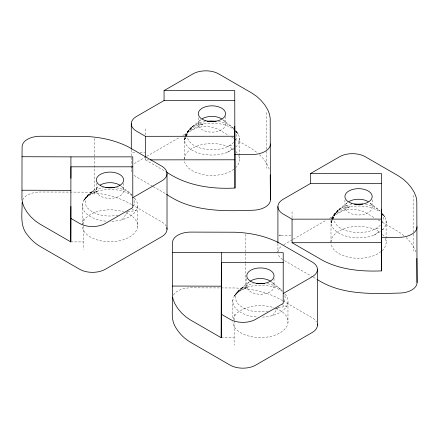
<?xml version="1.0" encoding="UTF-8"?>
<svg xmlns="http://www.w3.org/2000/svg" width="439" height="439" viewBox="0 0 439 439"><rect width="100%" height="100%" fill="white"/><g stroke="black" fill="none" stroke-linecap="round" stroke-linejoin="round"><path stroke-width="0.33" stroke-dasharray="2.19 1.65" d="M200.135 120.33L189.516 129.022L187.426 132.589L187.003 135.393M346.75 203.175L336.137 211.872L334.046 215.439L333.695 218.551M119.874 185.159L121.795 186.608A13.631 7.869 0 0 1 119.627 196.101A13.631 7.869 0 0 1 103.176 197.352L100.355 196.101L98.188 194.472L96.827 192.578A13.631 7.869 0 0 1 98.188 186.608L88.398 194.472C84.497 197.962 84.047 204.13 87.57 208.037C95.345 215.768 107.56 217.201 117.932 215.214M133.643 206.319L134.921 202.626L134.071 197.94M248.617 282.442L238.827 290.305C234.925 293.795 234.47 299.963 237.998 303.87C245.774 311.608 257.984 313.04 268.355 311.048M184.38 159.198L184.38 140.156L187.426 132.589M331.001 242.048L331.001 223.007L334.046 215.439M188.474 130.806L184.38 140.156L185.62 137.127M185.873 136.518L187.854 131.667M335.089 213.656L331.001 223.007L332.241 219.972M332.488 219.368L334.474 214.512M184.38 140.156L187.782 131.98M331.001 223.007L334.403 214.83M233.713 148.739L227.298 152.349A27.613 15.941 0 0 1 196.617 152.366A27.613 15.941 0 0 1 184.846 136.008L189.516 129.022M380.333 231.583L373.918 235.194A27.613 15.941 0 0 1 343.232 235.211A27.613 15.941 0 0 1 331.467 218.852L336.137 211.872M122.179 219.681L127.617 211.845L128.6 211.11M272.608 315.515L278.046 307.679L279.028 306.943M233.735 142.296C226.535 149.216 215.582 150.528 206.028 149.337C198.609 148.184 189.319 145.046 187.217 136.963M235.403 139.975C237.466 137.303 237.005 133.593 235.589 130.74L238.075 133.961L234.678 129.801M284.285 301.522L285.35 298.46L284.499 293.779M380.355 225.141C373.15 232.061 362.197 233.372 352.649 232.182C345.224 231.029 335.939 227.89 333.838 219.813M382.018 222.825C383.873 220.383 383.79 216.855 382.424 214.221M86.34 197.018L83.849 200.239L92.36 191.492L97.524 189.204L103.538 187.766M236.764 292.851L234.278 296.073L242.789 287.325L247.953 285.037L253.468 283.72M87.784 195.328L83.849 200.239L88.398 194.472L92.36 191.492L97.798 191.069A27.613 15.941 0 0 1 131.909 195.679M238.207 291.167L234.278 296.073L238.827 290.305L242.789 287.325L248.227 286.908A27.613 15.941 0 0 1 282.337 291.512M184.846 136.008L193.138 125.889L190.345 128.193M331.467 218.852L339.753 208.739L336.965 211.044M187.157 132.062L194.307 125.214L199.471 122.925L203.037 124.007L187.157 132.062L193.138 125.889M333.777 214.907L340.927 208.059L346.091 205.776L349.653 206.857L333.777 214.907L339.753 208.739M92.36 191.492L87.043 196.507A27.613 15.941 0 0 0 106.858 221.218M242.789 287.325L237.472 292.341A27.613 15.941 0 0 0 257.934 317.09M235.716 147.005L236.714 146.138A27.613 15.941 0 0 0 235.37 130.668M382.331 229.849L383.329 228.988A27.613 15.941 0 0 0 382.451 213.958M227.298 152.349L233.943 147.965M373.918 235.194L380.009 231.177M382.226 229.718L383.329 228.988M146.105 156.707L136.611 162.189A18.169 10.492 0 0 0 133.725 164.362M146.697 156.366L179.919 137.188M182.887 135.475L192.973 129.648A18.169 10.492 0 0 1 218.671 129.648L228.724 135.453M283.824 244.693L292.72 239.557M293.318 239.211L326.539 220.032M329.502 218.32L339.588 212.498A18.169 10.492 0 0 1 365.286 212.498L375.345 218.304M274.704 309.193L276.872 308.359M199.471 122.925L205.485 121.488M346.091 205.776L351.595 204.459M127.617 211.845L136.134 210.517L131.579 208.865M278.046 307.679L286.557 306.351L282.008 304.699M194.307 125.214L203.037 124.007M340.927 208.059L349.653 206.857M132.529 152.41L135.25 152.41M140.008 152.41L144.766 152.41M145.446 157.837L145.446 159.867L148.854 159.867M281.185 235.26L291.386 235.26M70.805 241.911L83.723 241.911M221.234 337.745L234.146 337.745M229.564 145.567L233.466 145.88M376.185 228.417L380.081 228.724M267.378 283.72C272.778 284.675 278.321 286.596 282.217 290.596M218.386 121.488C224.109 122.563 230.321 124.413 234.141 129.055M365.5 204.453C370.834 205.342 376.157 207.312 380.147 211.044L369.276 202.363M116.445 187.766C122.009 188.765 127.771 190.614 131.793 194.762M378.303 220.01L380.075 221.036M382.446 222.403L398.414 231.622L404.132 235.754M231.682 137.166L251.799 148.777L257.512 152.909M145.446 159.867L165.86 171.654M284.412 260.557L312.617 276.839M313.194 277.174L316.645 279.166M152.591 186.251L136.611 177.027A18.169 10.492 0 0 1 133.725 174.854M153.184 186.591L166.002 193.994M131.53 204.47C117.367 196.145 100.734 192.798 84.469 192.139L40.383 192.008A18.169 10.492 0 0 0 22.757 199.729M132.117 204.81L161.695 221.893A18.169 10.492 0 0 1 166.129 226.069M282.546 300.649C268.256 292.083 251.382 288.642 234.892 287.973L190.806 287.841A18.169 10.492 0 0 0 173.185 295.562M283.139 300.989L312.124 317.726A18.169 10.492 0 0 1 316.557 321.902M222.655 119.518L233.526 128.193M270.298 280.993L282.008 290.305M121.795 186.608L131.579 194.472M406.097 237.548C410.46 241.587 414.01 246.625 415.931 252.282M259.476 154.704C264.015 158.874 267.592 164.153 269.541 170.019M381.721 213.173L384.696 216.811L382.204 213.59M382.627 214.188L384.696 216.811M235.595 130.817L238.075 133.961M370.357 203.175L371.718 205.073A13.631 7.869 0 0 1 355.025 214.709L351.738 213.925L348.917 212.674L346.75 211.044A13.631 7.869 0 0 1 348.917 201.545M223.736 120.33L225.103 122.229A13.631 7.869 0 0 1 208.41 131.865L205.123 131.08L202.297 129.829L200.135 128.199A13.631 7.869 0 0 1 202.297 118.7M413.148 195.377L413.148 233.449M413.148 234.13L413.148 251.124M386.106 220.888L386.106 241.291M372.184 199.844L372.184 207.109M344.928 199.844L344.928 207.109M292.061 211.708L292.061 218.435M287.968 302.268L287.968 322.67M277.909 243.563L277.909 251.772M274.046 278.447L274.046 286.376M266.528 112.527L266.528 150.599M266.528 151.279L266.528 168.28M246.789 278.447L246.789 286.376M245.214 234.344L245.214 262.901M245.214 263.576L245.214 290.091M239.491 138.044L239.491 158.446M234.146 314.192L234.146 320.245M234.146 320.92L234.146 345.202M232.862 300.155L232.862 319.197M225.564 116.335L225.564 124.264M198.307 117.657L198.307 124.264M145.446 128.857L145.446 135.591M137.544 206.434L137.544 226.837M131.288 149.781L131.288 165.503M131.288 166.189L131.288 169.608M123.622 183.272L123.622 190.537M96.36 183.272L96.36 190.537M94.791 138.51L94.791 156.866M94.791 157.546L94.791 194.257M83.723 218.359L83.723 249.368M82.439 204.322L82.439 224.038M385.283 238.35A27.613 15.941 0 0 1 381.529 251.196M381.014 251.624A27.613 15.941 0 0 1 350.991 257.682A27.613 15.941 0 0 1 331.001 243.404M330.94 242.218A27.613 15.941 0 0 1 349.488 227.287A27.613 15.941 0 0 1 380.075 232.363M382.451 234.36A27.613 15.941 0 0 1 384.696 237.208M331.681 218.271A27.613 15.941 0 0 1 352.468 206.396A27.613 15.941 0 0 1 380.075 211.96M282.683 259.542A18.169 10.492 0 0 1 278.008 253.55M277.931 251.909A18.169 10.492 0 0 1 282.162 245.708M272.218 282.442A13.631 7.869 0 0 1 270.051 291.94A13.631 7.869 0 0 1 253.605 293.186L250.779 291.94L248.617 290.311L247.25 288.412A13.631 7.869 0 0 1 249.604 281.586M275.78 308.365A27.613 15.941 0 0 1 273.524 335.643A27.613 15.941 0 0 1 232.802 321.743M233.076 319.373A27.613 15.941 0 0 1 273.936 307.712M285.196 294.174A27.613 15.941 0 0 1 262.527 317.106M126.009 212.789A27.613 15.941 0 0 1 122.744 239.919A27.613 15.941 0 0 1 82.378 225.909M82.439 224.719A27.613 15.941 0 0 1 123.513 211.878M134.768 198.34A27.613 15.941 0 0 1 110.123 221.322M238.668 155.499A27.613 15.941 0 0 1 235.869 167.457M233.855 169.202A27.613 15.941 0 0 1 203.943 174.76A27.613 15.941 0 0 1 184.38 160.559M184.325 159.373A27.613 15.941 0 0 1 203.252 144.365A27.613 15.941 0 0 1 233.954 149.88M235.836 151.515A27.613 15.941 0 0 1 238.075 154.363M185.066 135.426A27.613 15.941 0 0 1 207.027 123.414A27.613 15.941 0 0 1 234.881 130.229M131.689 171.792A18.169 10.492 0 0 1 131.689 167.424M91.806 193.379L87.043 196.507L97.798 191.069L91.806 193.379M242.229 289.213L237.472 292.341L248.227 286.908L242.229 289.213"/><path stroke-width="0.66" d="M166.441 171.989C186.399 185.675 211.274 189.319 234.986 188.035L234.733 90.593L164.06 90.593L164.06 100.531L136.611 116.379A18.169 10.492 0 0 0 136.611 131.217L145.446 136.315L234.733 136.249M166.579 194.323C191.547 211.823 223.248 211.378 252.354 210.237A18.169 10.492 0 0 0 270.429 199.69L270.199 118.492L269.546 114.272L267.686 109.618L264.755 104.855L260.953 100.301L256.53 96.267L251.799 93.024L218.671 73.9A18.169 10.492 0 0 0 192.973 73.9L164.06 90.593M292.061 219.16L292.061 242.718L322.972 260.563C340.933 269.859 361.681 271.736 381.606 270.879L381.348 173.438L310.68 173.438L310.68 183.381L283.232 199.224A18.169 10.492 0 0 0 283.232 214.062L292.061 219.16L381.348 219.094M317.221 279.495C341.322 295.107 371.542 293.817 398.974 293.082A18.169 10.492 0 0 0 417.05 282.54L416.82 201.336L416.161 197.116L414.306 192.463L411.37 187.7L407.568 183.145L403.15 179.112L398.414 175.874L365.286 156.745A18.169 10.492 0 0 0 339.588 156.745L310.68 173.438M70.805 241.911L70.926 156.866L22.021 156.723L21.95 198.867L22.532 203.043L24.31 207.647L27.152 212.361L30.878 216.866L35.224 220.861L39.9 224.066L70.805 241.911L70.898 206.412M221.234 337.745L221.349 252.699L172.445 252.562L172.379 294.706L172.961 298.877L174.733 303.481L177.576 308.194L181.302 312.705L185.648 316.695L190.323 319.899L221.234 337.745L221.349 262.643L283.21 262.643M22.021 156.723L22.115 146.692A18.169 10.492 0 0 1 40.377 136.255L84.469 136.386C99.642 136.941 114.991 140.046 128.567 147.01L161.695 166.14A18.169 10.492 0 0 1 161.695 180.978L132.787 197.671M22.115 202.445C22.318 213.244 19.651 225.498 27.152 234.618C30.62 239.288 34.917 243.299 39.9 246.317L79.64 269.266A18.169 10.492 0 0 0 105.338 269.266L161.695 236.725A18.169 10.492 0 0 0 166.793 227.665M172.445 252.562L172.538 242.531A18.169 10.492 0 0 1 190.8 232.094L234.892 232.226C250.065 232.774 265.414 235.88 278.99 242.849L312.124 261.973A18.169 10.492 0 0 1 312.124 276.811L283.21 293.504M207.082 121.367L210.281 120.999L216.136 121.219M354.339 204.14L362.757 204.064M105.788 187.491L111.649 187.272L114.848 187.645M256.217 283.325L264.635 283.402M234.733 126.306L234.98 154.544L252.354 154.49A18.169 10.492 0 0 0 270.429 143.943M381.348 209.151L381.601 237.395L398.974 237.34A18.169 10.492 0 0 0 417.05 226.793M164.06 100.531L234.733 100.531M70.926 156.866L132.787 156.866L132.787 207.609L105.338 223.456A18.169 10.492 0 0 1 79.64 223.456L70.805 218.359M150.22 159.867L234.733 159.791M132.787 166.809L70.926 166.809L70.931 178.25M310.68 183.381L381.348 183.381M279.149 235.26L280.505 235.26M292.061 242.718L381.348 242.641M221.349 252.699L283.21 252.699L283.21 303.442L255.761 319.29A18.169 10.492 0 0 1 230.063 319.29L221.234 314.192M22.032 190.219L70.942 190.361M172.456 286.052L221.366 286.195M221.574 118.7L218.748 117.449A13.631 7.869 0 0 0 202.297 118.7M368.189 201.545L365.369 200.294A13.631 7.869 0 0 0 348.917 201.545M270.298 280.993L267.23 279.561L263.943 278.776A13.631 7.869 0 0 0 250.779 280.812M119.874 185.159L116.807 183.727L113.52 182.937A13.631 7.869 0 0 0 100.355 184.978M416.83 258.423L417.05 282.54M270.204 174.909L270.429 199.69M381.601 237.395L381.606 270.879M317.446 269.392L317.446 325.145M277.909 206.643L277.909 242.882M234.98 154.544L234.986 188.035M167.018 173.559L167.018 229.306M145.446 136.315L145.446 157.178M131.288 123.798L131.288 149.095M317.348 324.048A18.169 10.492 0 0 1 312.124 332.559L255.761 365.1A18.169 10.492 0 0 1 230.063 365.1L190.323 342.157C183.787 338.178 178.305 332.515 174.733 325.738C170.381 317.227 173.24 307.366 172.543 298.279A18.169 10.492 0 0 1 172.648 297.181M351.738 203.356A13.631 7.869 0 0 0 372.184 196.54A13.631 7.869 0 0 0 351.738 189.725A13.631 7.869 0 0 0 351.738 203.356M250.779 281.366A13.631 7.869 0 0 0 273.579 277.838A13.631 7.869 0 0 0 256.892 268.202A13.631 7.869 0 0 0 250.779 281.366M100.355 185.532A13.631 7.869 0 0 0 123.156 182.004A13.631 7.869 0 0 0 106.463 172.368A13.631 7.869 0 0 0 100.355 185.532M205.123 120.505A13.631 7.869 0 0 0 225.564 113.69A13.631 7.869 0 0 0 205.123 106.88A13.631 7.869 0 0 0 205.123 120.505"/></g></svg>
